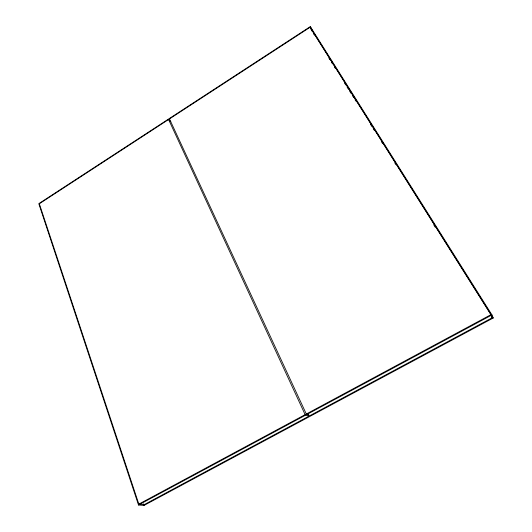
<?xml version="1.0" encoding="UTF-8"?>
<svg xmlns="http://www.w3.org/2000/svg" width="532" height="532" viewBox="0 0 532 532"><rect width="100%" height="100%" fill="white"/><g stroke="black" fill="none" stroke-linecap="round" stroke-linejoin="round"><path stroke-width="0.8" d="M310.289 26.6L38.783 203.65L138.513 505.014L144.086 505.4L493.217 318.016L491.974 314.937L310.289 26.6L313.295 32.246L493.217 318.016M170.772 121.735L168.578 119.52L39.335 203.783L138.839 504.11L144.405 504.509L308.786 416.243L307.735 413.982M310.036 27.305L169.482 118.935L306.312 414.009L309.95 415.618L492.2 317.764L490.943 314.678L310.036 27.305L312.291 31.534M138.839 504.11L305.135 414.641L308.786 416.243M306.312 414.009L490.943 314.678M138.513 505.014L491.974 314.937M313.488 33.649L314.372 35.052M328.969 58.261L329.853 59.67M331.622 62.483L332.507 63.887M334.276 66.7L335.16 68.109M344.45 82.872L345.78 84.987M347.103 87.095L348.433 89.203M349.757 91.311L351.087 93.426M352.417 95.534L353.74 97.642M355.07 99.75L355.955 101.16M370.551 124.368L371.875 126.476M373.205 128.584L374.528 130.692M381.61 141.951L382.495 143.354M394.877 163.045L395.761 164.455M433.806 224.93L435.136 227.044M491.315 316.354L492.2 317.764M168.578 119.52L305.135 414.641M143.56 503.824L144.086 505.4"/></g></svg>
